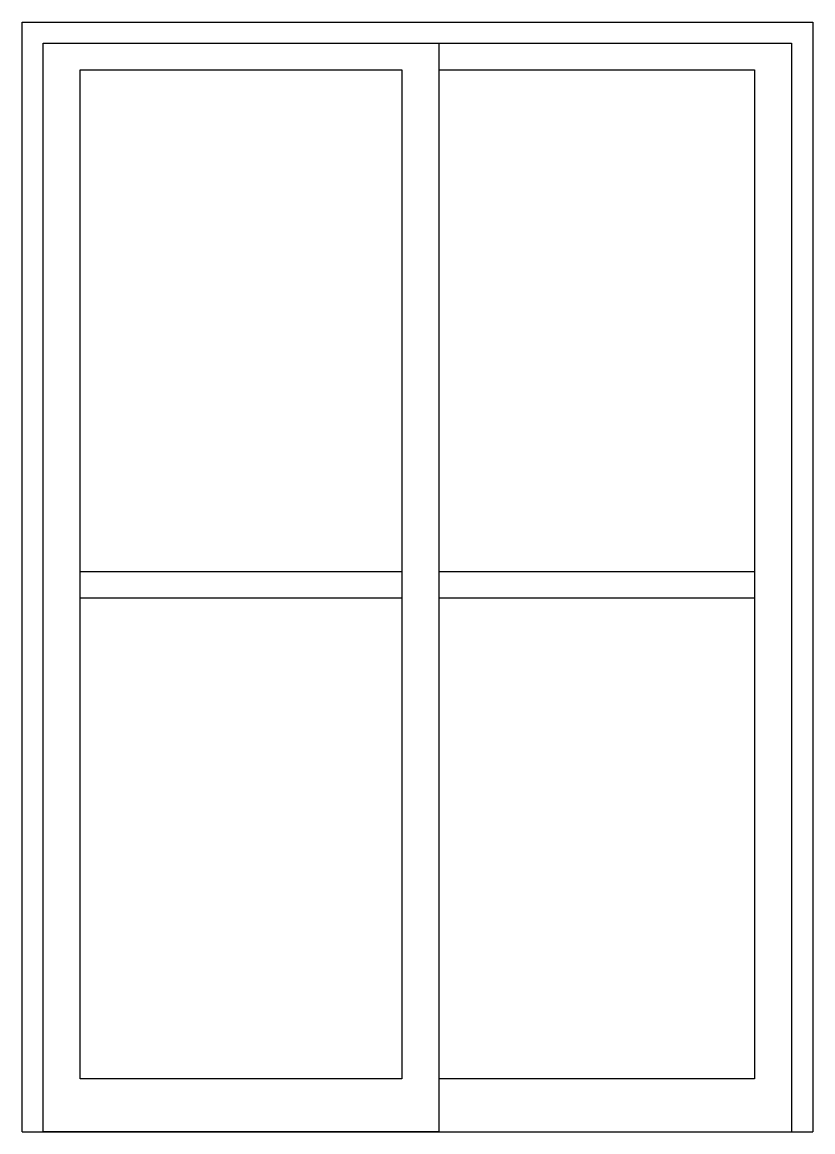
# Model space of a CAD drawing. Extents: x 31.86 to 33.36, y 0 to 2.1.
import ezdxf

# ---------------------------------------------------------------- set-up
doc = ezdxf.new("R2010")
doc.units = 0
doc.header["$MEASUREMENT"] = 0
doc.layers.get('0').update_dxf_attribs({"linetype": 'CONTINUOUS'})

msp = doc.modelspace()

# ---------------------------------------------------------------- linework, layer by layer
for p, q in [((32.5786, 1.06, -5.6), (31.9707, 1.06, -5.6)), ((33.2463, 1.06, -5.6), (32.6486, 1.06, -5.6)), ((32.5786, 1.01, -5.6), (31.9707, 1.01, -5.6)), ((33.2463, 1.01, -5.6), (32.6486, 1.01, -5.6)), ((31.8607, 0, -5.6), (33.3563, 0, -5.6))]:
    msp.add_line(p, q)
at = {"elevation": -5.6}
for points in [[(31.8607, 0), (31.8607, 2.1), (33.3563, 2.1), (33.3563, 0)], [(31.9007, 0), (31.9007, 2.06), (33.3163, 2.06), (33.3163, 0)], [(32.6486, 2.01), (33.2463, 2.01), (33.2463, 0.1), (32.6486, 0.1)]]:
    msp.add_lwpolyline(points, dxfattribs=at)
for points in [[(31.9007, 0), (31.9007, 2.06), (32.6486, 2.06), (32.6486, 0)], [(31.9707, 0.1), (31.9707, 2.01), (32.5786, 2.01), (32.5786, 0.1)]]:
    msp.add_lwpolyline(points, close=True, dxfattribs=at)

doc.saveas('drawing.dxf')
